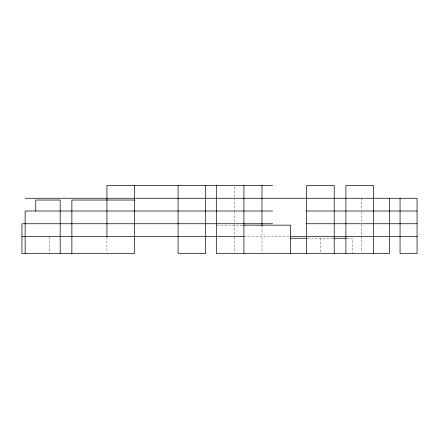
<?xml version="1.0" encoding="UTF-8"?>
<svg xmlns="http://www.w3.org/2000/svg" width="439" height="439" viewBox="0 0 439 439"><rect width="100%" height="100%" fill="white"/><g stroke="black" fill="none" stroke-linecap="round" stroke-linejoin="round"><path stroke-width="0.33" stroke-dasharray="2.19 1.65" d="M216.998 225.163L242.915 225.163M244.474 236.495L289.976 236.495M307.558 238.262L333.958 238.262M346.837 238.262L352.265 238.262L352.265 253.49M361.818 198.258L361.818 210.33M361.818 211.675L361.818 223.078M361.818 224.417L361.818 235.15M361.818 236.495L361.818 252.129M320.399 238.262L320.399 253.49M261.984 225.761L261.984 253.49M234.371 186.855L234.371 197.588M234.371 198.258L234.371 211.005M234.371 211.675L234.371 223.747M234.371 224.417L234.371 236.495M234.371 237.175L234.371 253.49M106.918 237.175L106.918 252.129M49.563 237.175L49.563 253.49"/><path stroke-width="0.66" d="M272.603 185.51L106.918 185.51L106.918 236.495M25.138 198.258L417.05 198.258L417.05 253.49L400.055 253.49L400.055 198.258M134.532 200.03L71.87 200.03L71.87 253.49M272.603 211.005L25.138 211.005L25.138 253.49M306.592 211.005L417.05 211.005M272.603 223.747L21.95 223.747L21.95 253.49L134.532 253.49L134.532 185.51M306.592 223.747L417.05 223.747M243.596 225.163L290.662 225.163L290.662 253.49M21.95 236.495L243.93 236.495M290.415 236.495L417.05 236.495M290.662 238.262L306.883 238.262M333.958 238.262L346.162 238.262M389.437 198.258L389.437 253.49L216.312 253.49L216.312 185.51M373.507 253.49L373.507 185.51L345.888 185.51L345.888 253.49M334.205 253.49L334.205 185.51L306.592 185.51L306.592 253.49M261.984 185.51L261.984 225.761M243.93 185.51L243.93 253.49M205.693 185.51L205.693 253.49L178.08 253.49L178.08 185.51M60.187 253.49L60.187 200.03L35.757 200.03L35.757 211.005"/></g></svg>
